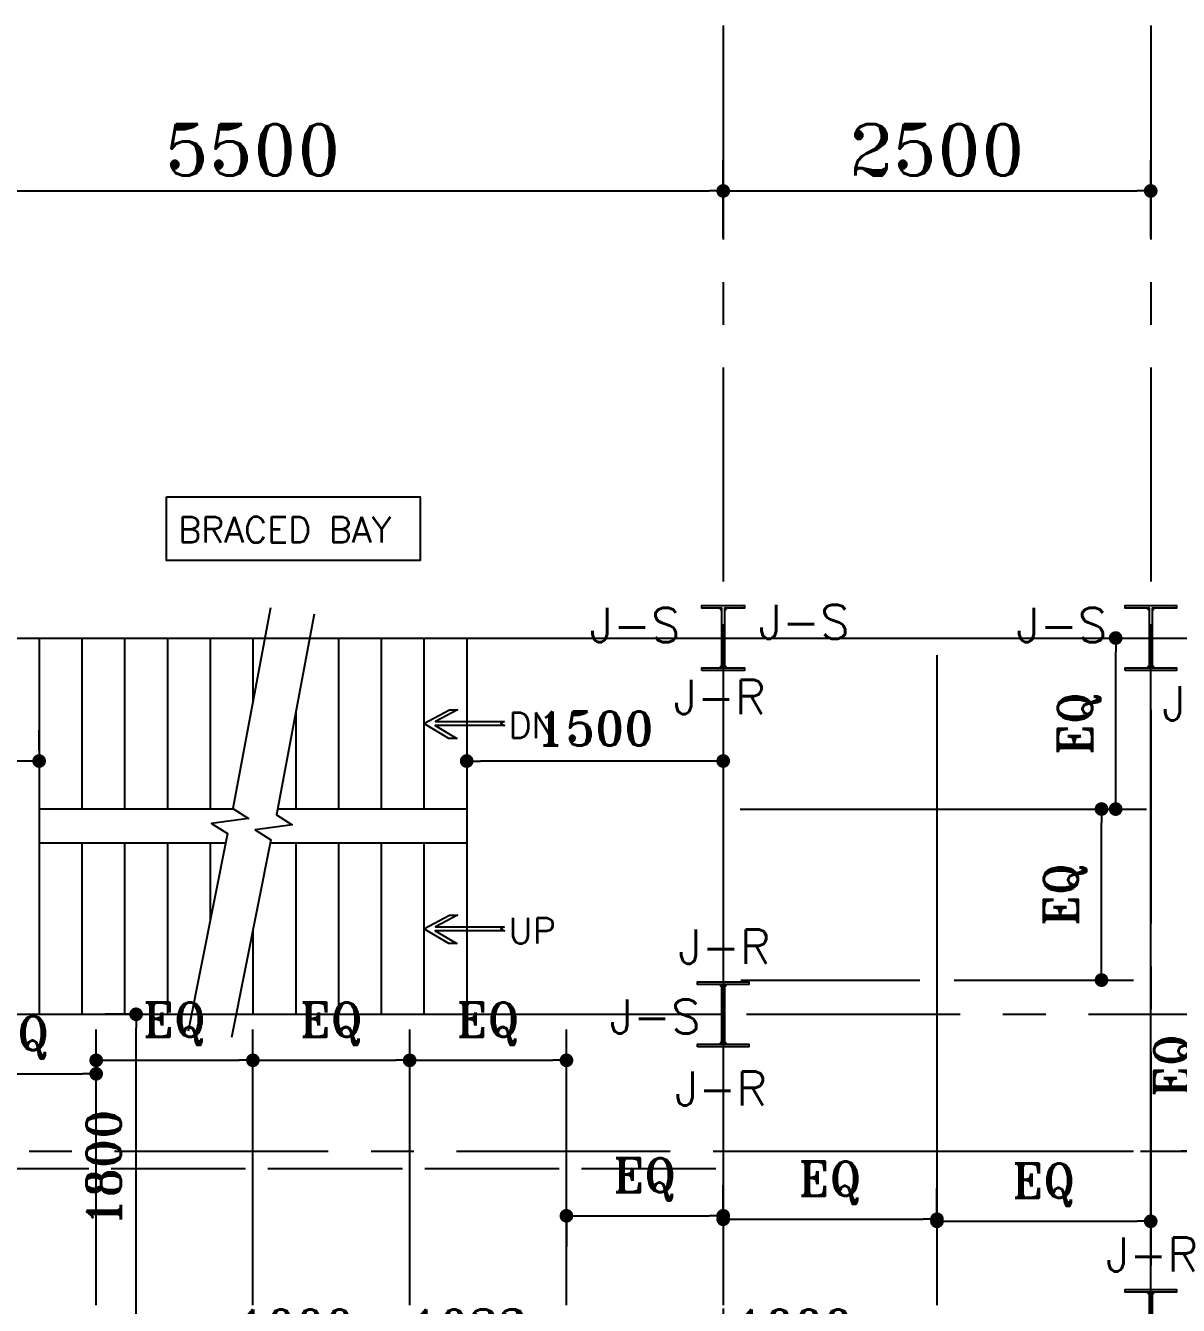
# Model space of a CAD drawing. Header units: inches. Extents: x 1387 to 2676, y -3554 to -2136.
# Drawn here: x 2643.03 to 2649.78, y -2572.26 to -2564.78 of the extents above; entities that cross this region are included whole.
import ezdxf
from ezdxf.enums import TextEntityAlignment as Align

# ---------------------------------------------------------------- set-up
doc = ezdxf.new("R2010")
doc.units = ezdxf.units.IN
doc.header["$MEASUREMENT"] = 0
doc.linetypes.add('CENTER', pattern=[2, 1.25, -0.25, 0.25, -0.25])
for name, color, linetype in [('3G', 3, 'Continuous'), ('AA-IPE300', 27, 'Continuous'), ('AXE', 1, 'CENTER'), ('DIM', 8, 'Continuous'), ('MEMBER TEXT', 7, 'Continuous'), ('NEW-CO-TEXT', 7, 'Continuous'), ('Pich', 2, 'Continuous'), ('STAIR', 145, 'Continuous'), ('STEEL', 33, 'Continuous'), ('wall', 4, 'Continuous')]:
    doc.layers.add(name, color=color, linetype=linetype)
doc.styles.add('ROMANS', font='ROMANS')
doc.styles.add('ROMANT', font='romant')
doc.dimstyles.new('1-100', dxfattribs={"dimtxt": 0.3, "dimasz": 0.08, "dimexe": 0.18, "dimexo": 0.0625, "dimgap": 0.09, "dimtad": 1, "dimdec": 0, "dimlfac": 1000, "dimdsep": 46, "dimtxsty": 'ROMANT', "dimblk": 'DOT', "dimcen": 0.09, "dimclrd": 1, "dimclre": 1, "dimclrt": 3, "dimadec": 0, "dimazin": 0, "dimtfac": 1, "dimtdec": 0, "dimtix": 1, "dimtofl": 0, "dimtmove": 2, "dimatfit": 3, "dimldrblk": 'DOT', "dimfxl": 1, "dimtolj": 1, "dimarcsym": 0})
doc.dimstyles.new('Copy of 1-100', dxfattribs={"dimtxt": 0.2, "dimasz": 0.08, "dimexe": 0.18, "dimexo": 0.0625, "dimgap": 0.09, "dimtad": 1, "dimdec": 0, "dimlfac": 1000, "dimdsep": 46, "dimtxsty": 'ROMANT', "dimblk": 'DOT', "dimcen": 0.09, "dimclrd": 1, "dimclre": 1, "dimclrt": 3, "dimadec": 0, "dimazin": 0, "dimtfac": 1, "dimtdec": 0, "dimtix": 1, "dimtofl": 0, "dimtmove": 2, "dimatfit": 3, "dimldrblk": 'DOT', "dimfxl": 1, "dimtolj": 1, "dimarcsym": 0})

# ---------------------------------------------------------------- blocks, each defined once
blk = doc.blocks.new('DOT')
at = {"layer": 'DIM', "color": 0, "linetype": 'ByBlock'}
blk.add_line((-0.5, 0), (-1, 0), dxfattribs=at)
at = {"layer": 'DIM', "color": 0, "linetype": 'ByBlock', "const_width": 0.5}
blk.add_lwpolyline([(-0.25, 0, 1), (0.25, 0, 1)], format="xyb", close=True, dxfattribs=at)
blk = doc.blocks.new('*D2297')
at = {"layer": 'Defpoints', "color": 0, "transparency": 16777216}
for p in [(2642.5303, -2570.8376), (2643.447, -2570.9066), (2643.447, -2570.9066)]:
    blk.add_point(p, dxfattribs=at)
at = {"layer": 'Pich', "color": 1, "lineweight": -2, "transparency": 16777216}
for p, q in [((2643.447, -2570.8441), (2643.447, -2570.7266)), ((2642.5303, -2570.9001), (2642.5303, -2571.0866)), ((2642.6103, -2570.9066), (2643.367, -2570.9066))]:
    blk.add_line(p, q, dxfattribs=at)
at = {"layer": 'Pich', "color": 1, "lineweight": -2, "transparency": 16777216, "xscale": 0.08, "yscale": 0.08, "zscale": 0.08, "rotation": 180}
blk.add_blockref('DOT', (2642.5303, -2570.9066), dxfattribs=at)
at = {"layer": 'Pich', "color": 1, "lineweight": -2, "transparency": 16777216, "xscale": 0.08, "yscale": 0.08, "zscale": 0.08}
blk.add_blockref('DOT', (2643.447, -2570.9066), dxfattribs=at)
at = {"layer": 'Pich', "color": 3, "transparency": 16777216, "insert": (2642.9887, -2570.6928), "char_height": 0.2, "attachment_point": 5, "style": 'ROMANT'}
blk.add_mtext('\\A1;EQ', dxfattribs=at)
blk = doc.blocks.new('_Dot')
at = {"layer": 'DIM', "color": 0, "lineweight": -2}
blk.add_line((-0.5, 0), (-1, 0), dxfattribs=at)
at = {"layer": 'DIM', "color": 0, "const_width": 0.5}
blk.add_lwpolyline([(-0.25, 0, 1), (0.25, 0, 1)], format="xyb", close=True, dxfattribs=at)
blk = doc.blocks.new('*D2298')
at = {"layer": 'Defpoints', "color": 0, "transparency": 16777216}
for p in [(2643.447, -2570.8274), (2644.3636, -2570.8274), (2644.3636, -2570.8975)]:
    blk.add_point(p, dxfattribs=at)
at = {"layer": 'Pich', "color": 1, "lineweight": -2, "transparency": 16777216}
for p, q in [((2643.447, -2570.7649), (2643.447, -2570.6474)), ((2644.3636, -2570.835), (2644.3636, -2570.6474)), ((2643.527, -2570.8274), (2644.2836, -2570.8274))]:
    blk.add_line(p, q, dxfattribs=at)
at = {"layer": 'Pich', "color": 1, "lineweight": -2, "transparency": 16777216, "xscale": 0.08, "yscale": 0.08, "zscale": 0.08, "rotation": 180}
blk.add_blockref('DOT', (2643.447, -2570.8274), dxfattribs=at)
at = {"layer": 'Pich', "color": 1, "lineweight": -2, "transparency": 16777216, "xscale": 0.08, "yscale": 0.08, "zscale": 0.08}
blk.add_blockref('DOT', (2644.3636, -2570.8274), dxfattribs=at)
at = {"layer": 'Pich', "color": 3, "transparency": 16777216, "insert": (2643.9053, -2570.6136), "char_height": 0.2, "attachment_point": 5, "style": 'ROMANT'}
blk.add_mtext('\\A1;EQ', dxfattribs=at)
blk = doc.blocks.new('*D2299')
at = {"layer": 'Defpoints', "color": 0, "transparency": 16777216}
for p in [(2644.3636, -2570.8274), (2645.2803, -2570.8274), (2645.2803, -2570.8975)]:
    blk.add_point(p, dxfattribs=at)
at = {"layer": 'Pich', "color": 1, "lineweight": -2, "transparency": 16777216}
for p, q in [((2644.3636, -2570.7649), (2644.3636, -2570.6474)), ((2645.2803, -2570.835), (2645.2803, -2570.6474)), ((2644.4436, -2570.8274), (2645.2003, -2570.8274))]:
    blk.add_line(p, q, dxfattribs=at)
at = {"layer": 'Pich', "color": 1, "lineweight": -2, "transparency": 16777216, "xscale": 0.08, "yscale": 0.08, "zscale": 0.08, "rotation": 180}
blk.add_blockref('DOT', (2644.3636, -2570.8274), dxfattribs=at)
at = {"layer": 'Pich', "color": 1, "lineweight": -2, "transparency": 16777216, "xscale": 0.08, "yscale": 0.08, "zscale": 0.08}
blk.add_blockref('DOT', (2645.2803, -2570.8274), dxfattribs=at)
at = {"layer": 'Pich', "color": 3, "transparency": 16777216, "insert": (2644.822, -2570.6136), "char_height": 0.2, "attachment_point": 5, "style": 'ROMANT'}
blk.add_mtext('\\A1;EQ', dxfattribs=at)
blk = doc.blocks.new('*D2300')
at = {"layer": 'Defpoints', "color": 0, "transparency": 16777216}
for p in [(2645.2803, -2570.8274), (2646.197, -2570.8274), (2646.197, -2570.8975)]:
    blk.add_point(p, dxfattribs=at)
at = {"layer": 'Pich', "color": 1, "lineweight": -2, "transparency": 16777216}
for p, q in [((2645.2803, -2570.7649), (2645.2803, -2570.6474)), ((2646.197, -2570.835), (2646.197, -2570.6474)), ((2645.3603, -2570.8274), (2646.117, -2570.8274))]:
    blk.add_line(p, q, dxfattribs=at)
at = {"layer": 'Pich', "color": 1, "lineweight": -2, "transparency": 16777216, "xscale": 0.08, "yscale": 0.08, "zscale": 0.08, "rotation": 180}
blk.add_blockref('DOT', (2645.2803, -2570.8274), dxfattribs=at)
at = {"layer": 'Pich', "color": 1, "lineweight": -2, "transparency": 16777216, "xscale": 0.08, "yscale": 0.08, "zscale": 0.08}
blk.add_blockref('DOT', (2646.197, -2570.8274), dxfattribs=at)
at = {"layer": 'Pich', "color": 3, "transparency": 16777216, "insert": (2645.7386, -2570.6136), "char_height": 0.2, "attachment_point": 5, "style": 'ROMANT'}
blk.add_mtext('\\A1;EQ', dxfattribs=at)
blk = doc.blocks.new('*D2301')
at = {"layer": 'Defpoints', "color": 0, "transparency": 16777216}
for p in [(2646.197, -2571.6665), (2647.1137, -2571.7366), (2647.1137, -2571.7366)]:
    blk.add_point(p, dxfattribs=at)
at = {"layer": 'Pich', "color": 1, "lineweight": -2, "transparency": 16777216}
for p, q in [((2647.1137, -2571.6741), (2647.1137, -2571.5566)), ((2646.197, -2571.729), (2646.197, -2571.9166)), ((2646.277, -2571.7366), (2647.0337, -2571.7366))]:
    blk.add_line(p, q, dxfattribs=at)
at = {"layer": 'Pich', "color": 1, "lineweight": -2, "transparency": 16777216, "xscale": 0.08, "yscale": 0.08, "zscale": 0.08, "rotation": 180}
blk.add_blockref('DOT', (2646.197, -2571.7366), dxfattribs=at)
at = {"layer": 'Pich', "color": 1, "lineweight": -2, "transparency": 16777216, "xscale": 0.08, "yscale": 0.08, "zscale": 0.08}
blk.add_blockref('DOT', (2647.1137, -2571.7366), dxfattribs=at)
at = {"layer": 'Pich', "color": 3, "transparency": 16777216, "insert": (2646.6553, -2571.5228), "char_height": 0.2, "attachment_point": 5, "style": 'ROMANT'}
blk.add_mtext('\\A1;EQ', dxfattribs=at)
blk = doc.blocks.new('*D2302')
at = {"layer": 'Defpoints', "color": 0, "transparency": 16777216}
for p in [(2648.3637, -2571.7567), (2648.3637, -2571.7567), (2647.1137, -2571.8185)]:
    blk.add_point(p, dxfattribs=at)
at = {"layer": 'Pich', "color": 1, "lineweight": -2, "transparency": 16777216}
for p, q in [((2647.1137, -2571.756), (2647.1137, -2571.5767)), ((2648.3637, -2571.6942), (2648.3637, -2571.5767)), ((2647.1937, -2571.7567), (2648.2837, -2571.7567))]:
    blk.add_line(p, q, dxfattribs=at)
at = {"layer": 'Pich', "color": 1, "lineweight": -2, "transparency": 16777216, "xscale": 0.08, "yscale": 0.08, "zscale": 0.08, "rotation": 180}
blk.add_blockref('DOT', (2647.1137, -2571.7567), dxfattribs=at)
at = {"layer": 'Pich', "color": 1, "lineweight": -2, "transparency": 16777216, "xscale": 0.08, "yscale": 0.08, "zscale": 0.08}
blk.add_blockref('DOT', (2648.3637, -2571.7567), dxfattribs=at)
at = {"layer": 'Pich', "color": 3, "transparency": 16777216, "insert": (2647.7387, -2571.5429), "char_height": 0.2, "attachment_point": 5, "style": 'ROMANT'}
blk.add_mtext('\\A1;EQ', dxfattribs=at)
blk = doc.blocks.new('*D2303')
at = {"layer": 'Defpoints', "color": 0, "transparency": 16777216}
for p in [(2648.3637, -2571.7921), (2649.6137, -2571.7687), (2649.6137, -2571.7687)]:
    blk.add_point(p, dxfattribs=at)
at = {"layer": 'Pich', "color": 1, "lineweight": -2, "transparency": 16777216}
for p, q in [((2648.3637, -2571.7296), (2648.3637, -2571.5887)), ((2649.6137, -2571.7062), (2649.6137, -2571.5887)), ((2648.4437, -2571.7687), (2649.5337, -2571.7687))]:
    blk.add_line(p, q, dxfattribs=at)
at = {"layer": 'Pich', "color": 1, "lineweight": -2, "transparency": 16777216, "xscale": 0.08, "yscale": 0.08, "zscale": 0.08, "rotation": 180}
blk.add_blockref('DOT', (2648.3637, -2571.7687), dxfattribs=at)
at = {"layer": 'Pich', "color": 1, "lineweight": -2, "transparency": 16777216, "xscale": 0.08, "yscale": 0.08, "zscale": 0.08}
blk.add_blockref('DOT', (2649.6137, -2571.7687), dxfattribs=at)
at = {"layer": 'Pich', "color": 3, "transparency": 16777216, "insert": (2648.9887, -2571.5549), "char_height": 0.2, "attachment_point": 5, "style": 'ROMANT'}
blk.add_mtext('\\A1;EQ', dxfattribs=at)
blk = doc.blocks.new('*D2310')
at = {"layer": 'Defpoints', "color": 0, "transparency": 16777216}
for p in [(2644.1135, -2572.5744), (2645.1135, -2572.5744), (2645.1135, -2572.6672)]:
    blk.add_point(p, dxfattribs=at)
at = {"layer": 'Pich', "color": 1, "lineweight": -2, "transparency": 16777216}
for p, q in [((2644.1135, -2572.5119), (2644.1135, -2572.3944)), ((2645.1135, -2572.6047), (2645.1135, -2572.3944)), ((2644.1935, -2572.5744), (2645.0335, -2572.5744))]:
    blk.add_line(p, q, dxfattribs=at)
at = {"layer": 'Pich', "color": 1, "lineweight": -2, "transparency": 16777216, "xscale": 0.08, "yscale": 0.08, "zscale": 0.08, "rotation": 180}
blk.add_blockref('DOT', (2644.1135, -2572.5744), dxfattribs=at)
at = {"layer": 'Pich', "color": 1, "lineweight": -2, "transparency": 16777216, "xscale": 0.08, "yscale": 0.08, "zscale": 0.08}
blk.add_blockref('DOT', (2645.1135, -2572.5744), dxfattribs=at)
at = {"layer": 'Pich', "color": 3, "transparency": 16777216, "insert": (2644.6135, -2572.3844), "char_height": 0.2, "attachment_point": 5, "style": 'ROMANT'}
blk.add_mtext('\\A1;1000', dxfattribs=at)
blk = doc.blocks.new('*D2311')
at = {"layer": 'Defpoints', "color": 0, "transparency": 16777216}
for p in [(2645.1135, -2572.5744), (2646.136, -2572.5744), (2646.136, -2572.6672)]:
    blk.add_point(p, dxfattribs=at)
at = {"layer": 'Pich', "color": 1, "lineweight": -2, "transparency": 16777216}
for p, q in [((2645.1135, -2572.5119), (2645.1135, -2572.3944)), ((2646.136, -2572.6047), (2646.136, -2572.3944)), ((2645.1935, -2572.5744), (2646.056, -2572.5744))]:
    blk.add_line(p, q, dxfattribs=at)
at = {"layer": 'Pich', "color": 1, "lineweight": -2, "transparency": 16777216, "xscale": 0.08, "yscale": 0.08, "zscale": 0.08, "rotation": 180}
blk.add_blockref('DOT', (2645.1135, -2572.5744), dxfattribs=at)
at = {"layer": 'Pich', "color": 1, "lineweight": -2, "transparency": 16777216, "xscale": 0.08, "yscale": 0.08, "zscale": 0.08}
blk.add_blockref('DOT', (2646.136, -2572.5744), dxfattribs=at)
at = {"layer": 'Pich', "color": 3, "transparency": 16777216, "insert": (2645.6248, -2572.3844), "char_height": 0.2, "attachment_point": 5, "style": 'ROMANT'}
blk.add_mtext('\\A1;1023', dxfattribs=at)
blk = doc.blocks.new('*D2313')
at = {"layer": 'Defpoints', "color": 0, "transparency": 16777216}
for p in [(2647.0287, -2572.5744), (2648.0287, -2572.5744), (2648.0287, -2572.6304)]:
    blk.add_point(p, dxfattribs=at)
at = {"layer": 'Pich', "color": 1, "lineweight": -2, "transparency": 16777216}
for p, q in [((2647.0287, -2572.5119), (2647.0287, -2572.3944)), ((2648.0287, -2572.5679), (2648.0287, -2572.3944)), ((2647.1087, -2572.5744), (2647.9487, -2572.5744))]:
    blk.add_line(p, q, dxfattribs=at)
at = {"layer": 'Pich', "color": 1, "lineweight": -2, "transparency": 16777216, "xscale": 0.08, "yscale": 0.08, "zscale": 0.08, "rotation": 180}
blk.add_blockref('DOT', (2647.0287, -2572.5744), dxfattribs=at)
at = {"layer": 'Pich', "color": 1, "lineweight": -2, "transparency": 16777216, "xscale": 0.08, "yscale": 0.08, "zscale": 0.08}
blk.add_blockref('DOT', (2648.0287, -2572.5744), dxfattribs=at)
at = {"layer": 'Pich', "color": 3, "transparency": 16777216, "insert": (2647.5287, -2572.3844), "char_height": 0.2, "attachment_point": 5, "style": 'ROMANT'}
blk.add_mtext('\\A1;1000', dxfattribs=at)
blk = doc.blocks.new('*D2350')
at = {"layer": 'Defpoints', "color": 0, "transparency": 16777216}
for p in [(2643.6805, -2570.5584), (2643.777, -2570.5584), (2643.6805, -2572.3584)]:
    blk.add_point(p, dxfattribs=at)
at = {"layer": 'Pich', "color": 1, "lineweight": -2, "transparency": 16777216}
for p, q in [((2643.7145, -2570.5584), (2643.5005, -2570.5584)), ((2643.6805, -2572.2784), (2643.6805, -2570.6384)), ((2643.743, -2572.3584), (2643.8605, -2572.3584))]:
    blk.add_line(p, q, dxfattribs=at)
at = {"layer": 'Pich', "color": 1, "lineweight": -2, "transparency": 16777216, "xscale": 0.08, "yscale": 0.08, "zscale": 0.08}
for p, rotation in [((2643.6805, -2570.5584), 90), ((2643.6805, -2572.3584), 270)]:
    blk.add_blockref('DOT', p, dxfattribs=dict(at, rotation=rotation))
at = {"layer": 'Pich', "color": 3, "transparency": 16777216, "insert": (2643.4905, -2571.4584), "char_height": 0.2, "attachment_point": 5, "rotation": 90, "style": 'ROMANT'}
blk.add_mtext('\\A1;1800', dxfattribs=at)
blk = doc.blocks.new('*D2357')
at = {"layer": 'Defpoints', "color": 0, "transparency": 16777216}
for p in [(2649.8795, -2570.3584), (2649.9716, -2570.3584), (2649.9922, -2571.3584)]:
    blk.add_point(p, dxfattribs=at)
at = {"layer": 'Pich', "color": 1, "lineweight": -2, "transparency": 16777216}
for p, q in [((2649.942, -2570.3584), (2650.1516, -2570.3584)), ((2649.9716, -2571.2784), (2649.9716, -2570.4384)), ((2649.9297, -2571.3584), (2649.7916, -2571.3584))]:
    blk.add_line(p, q, dxfattribs=at)
at = {"layer": 'Pich', "color": 1, "lineweight": -2, "transparency": 16777216, "xscale": 0.08, "yscale": 0.08, "zscale": 0.08}
for p, rotation in [((2649.9716, -2570.3584), 90), ((2649.9716, -2571.3584), 270)]:
    blk.add_blockref('DOT', p, dxfattribs=dict(at, rotation=rotation))
at = {"layer": 'Pich', "color": 3, "transparency": 16777216, "insert": (2649.7578, -2570.8584), "char_height": 0.2, "attachment_point": 5, "rotation": 90, "style": 'ROMANT'}
blk.add_mtext('\\A1;EQ', dxfattribs=at)
blk = doc.blocks.new('*D2358')
at = {"layer": 'Defpoints', "color": 0, "transparency": 16777216}
for p in [(2648.1739, -2569.3584), (2649.3259, -2569.3584), (2649.3167, -2570.3584)]:
    blk.add_point(p, dxfattribs=at)
at = {"layer": 'Pich', "color": 1, "lineweight": -2, "transparency": 16777216}
for p, q in [((2648.2364, -2569.3584), (2649.5059, -2569.3584)), ((2649.3259, -2570.2784), (2649.3259, -2569.4384)), ((2649.3792, -2570.3584), (2649.5059, -2570.3584))]:
    blk.add_line(p, q, dxfattribs=at)
at = {"layer": 'Pich', "color": 1, "lineweight": -2, "transparency": 16777216, "xscale": 0.08, "yscale": 0.08, "zscale": 0.08}
for p, rotation in [((2649.3259, -2569.3584), 90), ((2649.3259, -2570.3584), 270)]:
    blk.add_blockref('DOT', p, dxfattribs=dict(at, rotation=rotation))
at = {"layer": 'Pich', "color": 3, "transparency": 16777216, "insert": (2649.1121, -2569.8584), "char_height": 0.2, "attachment_point": 5, "rotation": 90, "style": 'ROMANT'}
blk.add_mtext('\\A1;EQ', dxfattribs=at)
blk = doc.blocks.new('*D2359')
at = {"layer": 'Defpoints', "color": 0, "transparency": 16777216}
for p in [(2648.1737, -2568.3584), (2649.4088, -2568.3584), (2649.3995, -2569.3584)]:
    blk.add_point(p, dxfattribs=at)
at = {"layer": 'Pich', "color": 1, "lineweight": -2, "transparency": 16777216}
for p, q in [((2648.2362, -2568.3584), (2649.5888, -2568.3584)), ((2649.4088, -2569.2784), (2649.4088, -2568.4384)), ((2649.462, -2569.3584), (2649.5888, -2569.3584))]:
    blk.add_line(p, q, dxfattribs=at)
at = {"layer": 'Pich', "color": 1, "lineweight": -2, "transparency": 16777216, "xscale": 0.08, "yscale": 0.08, "zscale": 0.08}
for p, rotation in [((2649.4088, -2568.3584), 90), ((2649.4088, -2569.3584), 270)]:
    blk.add_blockref('DOT', p, dxfattribs=dict(at, rotation=rotation))
at = {"layer": 'Pich', "color": 3, "transparency": 16777216, "insert": (2649.195, -2568.8584), "char_height": 0.2, "attachment_point": 5, "rotation": 90, "style": 'ROMANT'}
blk.add_mtext('\\A1;EQ', dxfattribs=at)
blk = doc.blocks.new('*D2472')
at = {"layer": 'Defpoints', "color": 0, "transparency": 16777216}
for p in [(2645.6136, -2569.046), (2645.6136, -2569.0776), (2647.1137, -2569.046)]:
    blk.add_point(p, dxfattribs=at)
at = {"layer": 'Pich', "color": 1, "lineweight": -2, "transparency": 16777216}
for p, q in [((2645.6136, -2569.1085), (2645.6136, -2569.2576)), ((2647.0337, -2569.0776), (2645.6936, -2569.0776)), ((2647.1137, -2569.1085), (2647.1137, -2569.2576))]:
    blk.add_line(p, q, dxfattribs=at)
at = {"layer": 'Pich', "color": 1, "lineweight": -2, "transparency": 16777216, "xscale": 0.08, "yscale": 0.08, "zscale": 0.08, "rotation": 180}
blk.add_blockref('DOT', (2645.6136, -2569.0776), dxfattribs=at)
at = {"layer": 'Pich', "color": 1, "lineweight": -2, "transparency": 16777216, "xscale": 0.08, "yscale": 0.08, "zscale": 0.08}
blk.add_blockref('DOT', (2647.1137, -2569.0776), dxfattribs=at)
at = {"layer": 'Pich', "color": 3, "transparency": 16777216, "insert": (2646.3637, -2568.8876), "char_height": 0.2, "attachment_point": 5, "style": 'ROMANT'}
blk.add_mtext('\\A1;1500', dxfattribs=at)
blk = doc.blocks.new('*D2473')
at = {"layer": 'Defpoints', "color": 0, "transparency": 16777216}
for p in [(2641.6137, -2569.0776), (2641.6137, -2569.0776), (2643.1135, -2569.0776)]:
    blk.add_point(p, dxfattribs=at)
at = {"layer": 'Pich', "color": 1, "lineweight": -2, "transparency": 16777216}
for p, q in [((2641.6137, -2569.0151), (2641.6137, -2568.8976)), ((2643.1135, -2569.0151), (2643.1135, -2568.8976)), ((2643.0335, -2569.0776), (2641.6937, -2569.0776))]:
    blk.add_line(p, q, dxfattribs=at)
at = {"layer": 'Pich', "color": 1, "lineweight": -2, "transparency": 16777216, "xscale": 0.08, "yscale": 0.08, "zscale": 0.08, "rotation": 180}
blk.add_blockref('DOT', (2641.6137, -2569.0776), dxfattribs=at)
at = {"layer": 'Pich', "color": 1, "lineweight": -2, "transparency": 16777216, "xscale": 0.08, "yscale": 0.08, "zscale": 0.08}
blk.add_blockref('DOT', (2643.1135, -2569.0776), dxfattribs=at)
at = {"layer": 'Pich', "color": 3, "transparency": 16777216, "insert": (2642.3636, -2568.8876), "char_height": 0.2, "attachment_point": 5, "style": 'ROMANT'}
blk.add_mtext('\\A1;1500', dxfattribs=at)
blk = doc.blocks.new('*D2158')
at = {"layer": 'Defpoints', "color": 0, "transparency": 16777216}
for p in [(2641.6137, -2565.7444), (2647.1137, -2565.7444), (2647.1137, -2566.082)]:
    blk.add_point(p, dxfattribs=at)
at = {"layer": 'wall', "color": 1, "lineweight": -2, "transparency": 16777216}
for p, q in [((2641.6137, -2565.6819), (2641.6137, -2565.5644)), ((2647.1137, -2566.0195), (2647.1137, -2565.5644)), ((2641.6937, -2565.7444), (2647.0337, -2565.7444))]:
    blk.add_line(p, q, dxfattribs=at)
at = {"layer": 'wall', "color": 1, "lineweight": -2, "transparency": 16777216, "xscale": 0.08, "yscale": 0.08, "zscale": 0.08, "rotation": 180}
blk.add_blockref('DOT', (2641.6137, -2565.7444), dxfattribs=at)
at = {"layer": 'wall', "color": 1, "lineweight": -2, "transparency": 16777216, "xscale": 0.08, "yscale": 0.08, "zscale": 0.08}
blk.add_blockref('DOT', (2647.1137, -2565.7444), dxfattribs=at)
at = {"layer": 'wall', "color": 3, "transparency": 16777216, "insert": (2644.3637, -2565.5044), "char_height": 0.3, "attachment_point": 5, "style": 'ROMANT'}
blk.add_mtext('\\A1;5500', dxfattribs=at)
blk = doc.blocks.new('*D2162')
at = {"layer": 'Defpoints', "color": 0, "transparency": 16777216}
for p in [(2647.1137, -2565.7444), (2649.6137, -2565.7444), (2649.6137, -2566.082)]:
    blk.add_point(p, dxfattribs=at)
at = {"layer": 'wall', "color": 1, "lineweight": -2, "transparency": 16777216}
for p, q in [((2647.1137, -2565.6819), (2647.1137, -2565.5644)), ((2649.6137, -2566.0195), (2649.6137, -2565.5644)), ((2647.1937, -2565.7444), (2649.5337, -2565.7444))]:
    blk.add_line(p, q, dxfattribs=at)
at = {"layer": 'wall', "color": 1, "lineweight": -2, "transparency": 16777216, "xscale": 0.08, "yscale": 0.08, "zscale": 0.08, "rotation": 180}
blk.add_blockref('DOT', (2647.1137, -2565.7444), dxfattribs=at)
at = {"layer": 'wall', "color": 1, "lineweight": -2, "transparency": 16777216, "xscale": 0.08, "yscale": 0.08, "zscale": 0.08}
blk.add_blockref('DOT', (2649.6137, -2565.7444), dxfattribs=at)
at = {"layer": 'wall', "color": 3, "transparency": 16777216, "insert": (2648.3637, -2565.5044), "char_height": 0.3, "attachment_point": 5, "style": 'ROMANT'}
blk.add_mtext('\\A1;2500', dxfattribs=at)

msp = doc.modelspace()

# ---------------------------------------------------------------- hatches: boundary and pattern name
for points in [[(2647.10621273, -2568.18343397), (2647.0947365, -2568.18343397, 0.4144144444), (2647.10621273, -2568.19491807)], [(2647.12121273, -2568.18343397), (2647.13268895, -2568.18343397, -0.4144144444), (2647.12121273, -2568.19491807)], [(2649.6062135, -2568.18339908), (2649.59473727, -2568.18339908, 0.4144144444), (2649.6062135, -2568.19488319)], [(2649.6212135, -2568.18339908), (2649.63268973, -2568.18339908, -0.4144144444), (2649.6212135, -2568.19488319)], [(2647.10621273, -2568.53347347), (2647.0947365, -2568.53347347, -0.4144144444), (2647.10621273, -2568.52198937)], [(2647.12121273, -2568.53347347), (2647.13268895, -2568.53347347, 0.4144144444), (2647.12121273, -2568.52198937)], [(2649.6062135, -2568.53343859), (2649.59473727, -2568.53343859, -0.4144144444), (2649.6062135, -2568.52195448)], [(2649.6212135, -2568.53343859), (2649.63268973, -2568.53343859, 0.4144144444), (2649.6212135, -2568.52195448)], [(2647.10620782, -2570.38332437), (2647.09473159, -2570.38332437, 0.4144144444), (2647.10620782, -2570.39480847)], [(2647.12120782, -2570.38332437), (2647.13268404, -2570.38332437, -0.4144144444), (2647.12120782, -2570.39480847)], [(2647.10620782, -2570.73336387), (2647.09473159, -2570.73336387, -0.4144144444), (2647.10620782, -2570.72187977)], [(2647.12120782, -2570.73336387), (2647.13268404, -2570.73336387, 0.4144144444), (2647.12120782, -2570.72187977)], [(2649.6062135, -2572.18333801), (2649.59473727, -2572.18333801, 0.4144144444), (2649.6062135, -2572.19482211)], [(2649.6212135, -2572.18333801), (2649.63268973, -2572.18333801, -0.4144144444), (2649.6212135, -2572.19482211)]]:
    msp.add_hatch(color=1).paths.add_polyline_path(points)

# ---------------------------------------------------------------- linework, layer by layer
at = {"color": 96, "elevation": -0.001}
msp.add_lwpolyline([(2643.85756338, -2567.53259309), (2645.34093914, -2567.53259309), (2645.34093914, -2567.90534616), (2643.85756338, -2567.90534616)], close=True, dxfattribs=at)
for points in [[(2645.83557665, -2568.84691937), (2645.8141527, -2568.8584064), (2645.83557665, -2568.8699064), (2645.42935949, -2568.8699064), (2645.55544922, -2568.94536011), (2645.5089519, -2568.94536011), (2645.36364466, -2568.8584064), (2645.51364466, -2568.7779798), (2645.56014199, -2568.7779798), (2645.43159012, -2568.8469064), (2645.83557665, -2568.8469064)], [(2645.83557665, -2570.04691937), (2645.8141527, -2570.0584064), (2645.83557665, -2570.0699064), (2645.42935949, -2570.0699064), (2645.55544922, -2570.14536011), (2645.5089519, -2570.14536011), (2645.36364466, -2570.0584064), (2645.51364466, -2569.9779798), (2645.56014199, -2569.9779798), (2645.43159012, -2570.0469064), (2645.83557665, -2570.0469064)]]:
    msp.add_lwpolyline(points)
at = {"layer": '3G'}
for points in [[(2646.98871273, -2568.54843397), (2646.98871273, -2568.53343397), (2647.10621273, -2568.53343397), (2647.10621273, -2568.18343397), (2646.98871273, -2568.18343397), (2646.98871273, -2568.16843397), (2647.23871273, -2568.16843397), (2647.23871273, -2568.18343397), (2647.12121273, -2568.18343397), (2647.12121273, -2568.53343397), (2647.23871273, -2568.53343397), (2647.23871273, -2568.54843397)], [(2649.4637135, -2568.54839908), (2649.4637135, -2568.53339908), (2649.6062135, -2568.53339908), (2649.6062135, -2568.18339908), (2649.4637135, -2568.18339908), (2649.4637135, -2568.16839908), (2649.7637135, -2568.16839908), (2649.7637135, -2568.18339908), (2649.6212135, -2568.18339908), (2649.6212135, -2568.53339908), (2649.7637135, -2568.53339908), (2649.7637135, -2568.54839908)], [(2646.96370782, -2570.74832437), (2646.96370782, -2570.73332437), (2647.10620782, -2570.73332437), (2647.10620782, -2570.38332437), (2646.96370782, -2570.38332437), (2646.96370782, -2570.36832437), (2647.26370782, -2570.36832437), (2647.26370782, -2570.38332437), (2647.12120782, -2570.38332437), (2647.12120782, -2570.73332437), (2647.26370782, -2570.73332437), (2647.26370782, -2570.74832437)], [(2649.4637135, -2572.54833801), (2649.4637135, -2572.53333801), (2649.6062135, -2572.53333801), (2649.6062135, -2572.18333801), (2649.4637135, -2572.18333801), (2649.4637135, -2572.16833801), (2649.7637135, -2572.16833801), (2649.7637135, -2572.18333801), (2649.6212135, -2572.18333801), (2649.6212135, -2572.53333801), (2649.7637135, -2572.53333801), (2649.7637135, -2572.54833801)]]:
    msp.add_lwpolyline(points, close=True, dxfattribs=at)
for centre, start, end in [((2647.10621273, -2568.18344184), 180.157926883, 270.157926883), ((2647.12121273, -2568.18344184), 269.842073117, 359.842073117), ((2647.12121273, -2568.18344184), 269.842073117, 359.842073117), ((2649.6062135, -2568.18340695), 180.157926883, 270.157926883), ((2649.6212135, -2568.18340695), 269.842073117, 359.842073117), ((2649.6212135, -2568.18340695), 269.842073117, 359.842073117), ((2647.10621273, -2568.5334656), 89.842073117, 179.842073117), ((2647.10621273, -2568.5334656), 89.842073117, 179.842073117), ((2647.12121273, -2568.5334656), 0.157926883, 90.157926883), ((2647.12121273, -2568.5334656), 0.157926883, 90.157926883), ((2647.12121273, -2568.5334656), 0.157926883, 90.157926883), ((2649.6062135, -2568.53343072), 89.842073117, 179.842073117), ((2649.6062135, -2568.53343072), 89.842073117, 179.842073117), ((2649.6212135, -2568.53343072), 0.157926883, 90.157926883), ((2649.6212135, -2568.53343072), 0.157926883, 90.157926883), ((2649.6212135, -2568.53343072), 0.157926883, 90.157926883), ((2647.10620782, -2570.38333224), 180.157926883, 270.157926883), ((2647.12120782, -2570.38333224), 269.842073117, 359.842073117), ((2647.12120782, -2570.38333224), 269.842073117, 359.842073117), ((2647.10620782, -2570.733356), 89.842073117, 179.842073117), ((2647.10620782, -2570.733356), 89.842073117, 179.842073117), ((2647.12120782, -2570.733356), 0.157926883, 90.157926883), ((2647.12120782, -2570.733356), 0.157926883, 90.157926883), ((2647.12120782, -2570.733356), 0.157926883, 90.157926883), ((2649.6062135, -2572.18334588), 180.157926883, 270.157926883), ((2649.6212135, -2572.18334588), 269.842073117, 359.842073117), ((2649.6212135, -2572.18334588), 269.842073117, 359.842073117)]:
    msp.add_arc(centre, 0.01147623, start, end, dxfattribs=at)
at = {"layer": 'AA-IPE300', "color": 3}
for p, q in [((2633.61366955, -2568.3584064), (2649.61366955, -2568.3584064)), ((2647.11366955, -2568.3584064), (2647.11366955, -2572.2584064)), ((2649.61366955, -2578.3584064), (2649.61366955, -2568.3584064)), ((2648.36366955, -2568.4584064), (2648.36366955, -2572.2584064)), ((2647.21366955, -2569.3584064), (2648.26366955, -2569.3584064)), ((2648.46366955, -2569.3584064), (2649.51366955, -2569.3584064)), ((2647.21721955, -2570.3584064), (2648.26366955, -2570.3584064)), ((2648.46366955, -2570.3584064), (2649.51366955, -2570.3584064)), ((2639.56366955, -2570.5584064), (2647.11011955, -2570.5584064)), ((2643.44698955, -2572.2584064), (2643.44698955, -2570.6584064)), ((2644.36364955, -2572.2584064), (2644.36364955, -2570.6584064)), ((2645.28030955, -2572.2584064), (2645.28030955, -2570.6584064)), ((2646.19696955, -2572.2584064), (2646.19696955, -2570.6584064)), ((2647.21366955, -2571.3584064), (2648.26366955, -2571.3584064)), ((2648.46366955, -2571.3584064), (2649.51366955, -2571.3584064)), ((2643.40417558, -2571.4627677), (2642.61834324, -2571.4627677)), ((2644.32083558, -2571.4627677), (2643.53500324, -2571.4627677)), ((2645.23749558, -2571.4627677), (2644.45166324, -2571.4627677)), ((2646.15415558, -2571.4627677), (2645.36832324, -2571.4627677)), ((2647.07089357, -2571.46277955), (2646.28506123, -2571.46277955))]:
    msp.add_line(p, q, dxfattribs=at)
at = {"layer": 'AXE'}
for p, q in [((2647.11372275, -2564.77766617), (2647.11368653, -2578.79554687)), ((2649.61372275, -2564.77766617), (2649.61368653, -2578.79554687)), ((2629.2494451, -2568.3584064), (2652.52715755, -2568.3584064)), ((2629.2494451, -2570.55828668), (2652.52715755, -2570.55834533)), ((2627.55438706, -2571.35828668), (2652.52715755, -2571.35834533))]:
    msp.add_line(p, q, dxfattribs=at)
at = {"layer": 'STAIR', "color": 3}
for p, q in [((2643.11354512, -2568.3584064), (2643.11354512, -2570.5584064)), ((2643.36354512, -2568.3584064), (2643.36354512, -2569.3584064)), ((2643.61354512, -2568.3584064), (2643.61354512, -2569.3584064)), ((2643.86357001, -2568.3584064), (2643.86357001, -2569.3584064)), ((2644.11357001, -2568.3584064), (2644.11357001, -2569.3584064)), ((2644.36359489, -2568.3584064), (2644.36359489, -2568.72887074)), ((2644.86361978, -2568.3584064), (2644.86361978, -2569.3584064)), ((2645.11361978, -2568.3584064), (2645.11361978, -2569.3584064)), ((2645.36364466, -2568.3584064), (2645.36364466, -2569.3584064)), ((2645.61364466, -2568.3584064), (2645.61364466, -2570.5584064)), ((2644.61359489, -2568.79073052), (2644.61359489, -2569.3584064)), ((2644.25228351, -2569.3584064), (2643.11354512, -2569.3584064)), ((2645.61364466, -2569.3584064), (2644.50681782, -2569.3584064)), ((2644.20283665, -2569.5584064), (2643.11354512, -2569.5584064)), ((2643.36354512, -2569.5584064), (2643.36354512, -2570.5584064)), ((2643.61354512, -2569.5584064), (2643.61354512, -2570.5584064)), ((2643.86357001, -2569.5584064), (2643.86357001, -2570.5584064)), ((2644.11357001, -2569.5584064), (2644.11357001, -2570.00765711)), ((2645.61364466, -2569.5584064), (2644.46486505, -2569.5584064)), ((2644.61359489, -2569.5584064), (2644.61359489, -2570.5584064)), ((2644.86361978, -2569.5584064), (2644.86361978, -2570.5584064)), ((2645.11361978, -2569.5584064), (2645.11361978, -2570.5584064)), ((2645.36364466, -2569.5584064), (2645.36364466, -2570.5584064)), ((2644.36359489, -2570.068067), (2644.36359489, -2570.5584064))]:
    msp.add_line(p, q, dxfattribs=at)
at = {"layer": 'STEEL'}
for points in [[(2644.46665039, -2568.18098043), (2644.24593432, -2569.35440832), (2644.33871459, -2569.41283207), (2644.12145884, -2569.4425977), (2644.21423911, -2569.50102146), (2643.9845864, -2570.65679072)], [(2644.72131838, -2568.21802305), (2644.50060231, -2569.39145093), (2644.59338258, -2569.44987469), (2644.37612683, -2569.47964032), (2644.4689071, -2569.53806408), (2644.23925438, -2570.69383334)]]:
    msp.add_lwpolyline(points, dxfattribs=at)

# ---------------------------------------------------------------- texts
at = {"color": 3, "style": 'ROMANS'}
msp.add_text('BRACED BAY', height=0.15, dxfattribs=at).set_placement((2643.92565061, -2567.80033602, -0.001))
at = {"layer": 'MEMBER TEXT', "color": 3, "ltscale": 2, "style": 'ROMANS'}
for s, p in [('J-S', (2646.59728667, -2568.28268198)), ('J-S', (2647.58633884, -2568.26346016)), ('J-S', (2649.09338062, -2568.28268193)), ('J-R', (2647.09305517, -2568.70350033)), ('J-R', (2649.95067331, -2568.74059097)), ('J-R', (2647.12135043, -2570.16247182)), ('J-S', (2646.7151363, -2570.57133588)), ('J-R', (2647.1005501, -2570.99220024)), ('J-R', (2649.62135043, -2571.96248546))]:
    msp.add_text(s, height=0.2, dxfattribs=at).set_placement(p, align=Align.MIDDLE)
at = {"layer": 'NEW-CO-TEXT', "color": 3, "style": 'ROMANS'}
for s, p in [('DN', (2645.99645833, -2568.86910631)), ('UP', (2645.99645833, -2570.06910631))]:
    msp.add_text(s, height=0.15, dxfattribs=at).set_placement(p, align=Align.MIDDLE)

# ---------------------------------------------------------------- dimensions: what is measured, and where the dimension line sits
at = {"layer": 'Pich'}
for base, p1, p2, picture, middle in [((2649.40877332, -2568.3584064), (2649.39952489, -2569.3584064), (2648.17372879, -2568.3584064), '*D2359', (2649.19496379, -2568.8584064)), ((2649.32592925, -2569.3584064), (2649.31668082, -2570.3584064), (2648.17390541, -2569.3584064), '*D2358', (2649.11211973, -2569.8584064)), ((2649.97164209, -2570.3584064), (2649.99219415, -2571.3584064), (2649.8795496, -2570.3584064), '*D2357', (2649.75783257, -2570.8584064))]:
    dim = msp.add_linear_dim(base=base, p1=p1, p2=p2, angle=90, text='EQ', dimstyle='Copy of 1-100', dxfattribs=at)
    dim.commit()
    dim.dimension.update_dxf_attribs({"geometry": picture, "text_midpoint": middle})
for base, p1, p2, picture, middle in [((2641.61366955, -2569.07758193), (2643.11354512, -2569.07758193), (2641.61366955, -2569.07758193), '*D2473', (2642.36360734, -2568.88758193)), ((2645.61364466, -2569.07758193), (2647.11366955, -2569.04604435), (2645.61364466, -2569.04604435), '*D2472', (2646.36365711, -2568.88758193)), ((2645.11354107, -2572.57439285), (2644.11354107, -2572.57439285), (2645.11354107, -2572.6671933), '*D2310', (2644.61354107, -2572.38439285)), ((2646.1360410742, -2572.5743928476), (2645.1135410742, -2572.5743928476), (2646.1360410742, -2572.6671932995), '*D2311', (2645.6247910742, -2572.3843928476)), ((2648.02868939, -2572.57439285), (2647.02868939, -2572.57439285), (2648.02868939, -2572.63037299), '*D2313', (2647.52868939, -2572.38439285))]:
    dim = msp.add_linear_dim(base=base, p1=p1, p2=p2, dimstyle='Copy of 1-100', dxfattribs=at)
    dim.commit()
    dim.dimension.update_dxf_attribs({"geometry": picture, "text_midpoint": middle})
dim = msp.add_linear_dim(base=(2643.68053793, -2570.5584064), p1=(2643.68053793, -2572.3584064), p2=(2643.77697522, -2570.5584064), angle=90, dimstyle='Copy of 1-100', dxfattribs=at)
dim.commit()
dim.dimension.update_dxf_attribs({"geometry": '*D2350', "text_midpoint": (2643.49053793, -2571.4584064)})
for base, p1, p2, picture, middle in [((2644.36364955, -2570.82736418), (2643.44698955, -2570.82736418), (2644.36364955, -2570.89747998), '*D2298', (2643.90531955, -2570.61355466)), ((2645.28030955, -2570.82736418), (2644.36364955, -2570.82736418), (2645.28030955, -2570.89747998), '*D2299', (2644.82197955, -2570.61355466)), ((2646.19696955, -2570.82736418), (2645.28030955, -2570.82736418), (2646.19696955, -2570.89747998), '*D2300', (2645.73863955, -2570.61355466)), ((2643.44698955, -2570.90661423), (2642.53032955, -2570.83764021), (2643.44698955, -2570.90661423), '*D2297', (2642.98865955, -2570.69280471)), ((2647.11366955, -2571.73663316), (2646.19696955, -2571.66651735), (2647.11366955, -2571.73663316), '*D2301', (2646.65531955, -2571.52282363)), ((2648.36366955, -2571.7567375), (2647.11366955, -2571.81846144), (2648.36366955, -2571.7567375), '*D2302', (2647.73866955, -2571.54292798)), ((2649.61366955, -2571.76869963), (2648.36366955, -2571.79214752), (2649.61366955, -2571.76869963), '*D2303', (2648.98866955, -2571.55489011))]:
    dim = msp.add_linear_dim(base=base, p1=p1, p2=p2, text='EQ', dimstyle='Copy of 1-100', dxfattribs=at)
    dim.commit()
    dim.dimension.update_dxf_attribs({"geometry": picture, "text_midpoint": middle})
at = {"layer": 'wall'}
for base, p1, p2, picture, middle in [((2647.11371991, -2565.74439246), (2641.61369368, -2565.74439246), (2647.11371991, -2566.08197574), '*D2158', (2644.3637068, -2565.50439246)), ((2649.61371991, -2565.74439246), (2647.11371991, -2565.74439246), (2649.61371991, -2566.08197574), '*D2162', (2648.36371991, -2565.50439246))]:
    dim = msp.add_linear_dim(base=base, p1=p1, p2=p2, dimstyle='1-100', dxfattribs=at)
    dim.commit()
    dim.dimension.update_dxf_attribs({"geometry": picture, "text_midpoint": middle})

doc.saveas('drawing.dxf')
